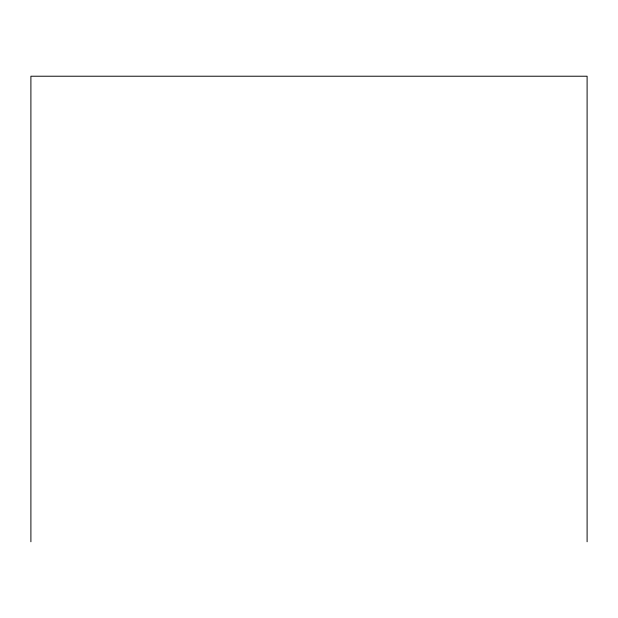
<?xml version="1.0" encoding="UTF-8"?>
<svg xmlns="http://www.w3.org/2000/svg" width="618" height="618" viewBox="0 0 618 618"><rect width="100%" height="100%" fill="white"/><g stroke="black" fill="none" stroke-linecap="round" stroke-linejoin="round"><path stroke-width="0.93" d="M587.1 541.777L587.1 76.223L30.9 76.223L30.9 541.777"/></g></svg>
